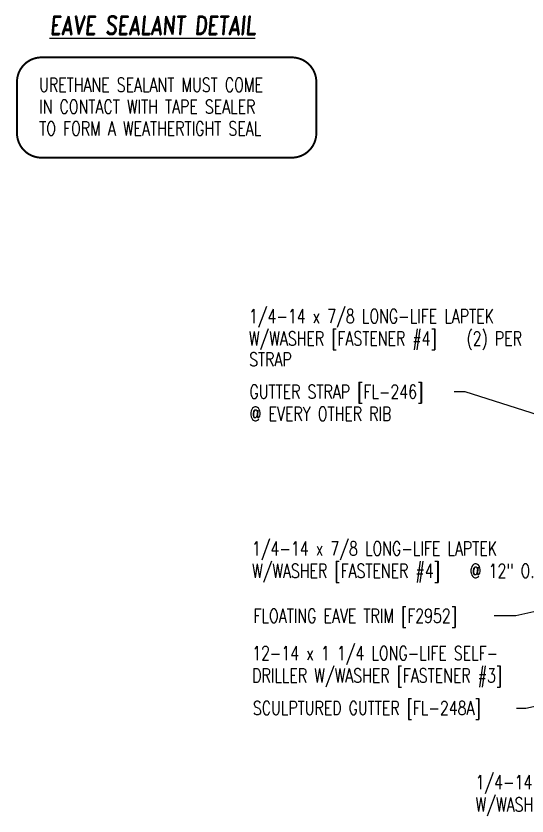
# Model space of a CAD drawing. Header units: inches. Extents: x 5.9 to 48.7, y 11.5 to 61.9.
# Drawn here: x 8.5 to 22.4, y 19.21 to 40.96 of the extents above; entities that cross this region are included whole.
import ezdxf

# ---------------------------------------------------------------- set-up
doc = ezdxf.new("R2010")
doc.units = ezdxf.units.IN
doc.header["$MEASUREMENT"] = 0
doc.layers.add('LABEL', color=6, linetype='Continuous')
doc.layers.add('TEXT', color=2, linetype='Continuous')
doc.styles.add('ROMAND', font='romand', dxfattribs={"height": 0.075})
doc.styles.add('TEXT', font='SIMPLEX', dxfattribs={"width": 0.75, "height": 6})
doc.styles.add('TEXT1', font='ROMANS.shx', dxfattribs={"width": 0.75, "height": 0.375})
doc.dimstyles.new('DETAIL$7', dxfattribs={"dimscale": 4, "dimtxt": 6, "dimasz": 0.125, "dimexe": 0.0625, "dimexo": 0.125, "dimgap": 0.0625, "dimtad": 1, "dimdec": 5, "dimzin": 3, "dimdsep": 46, "dimlunit": 4, "dimtxsty": 'TEXT', "dimblk": 'ARCHTICK', "dimcen": 0.0625, "dimclrd": 7, "dimclre": 7, "dimclrt": 2, "dimadec": 0, "dimazin": 0, "dimtfac": 0.666667, "dimtdec": 5, "dimtmove": 0, "dimatfit": 3, "dimfxl": 0, "dimfrac": 2, "dimtolj": 1, "dimtzin": 3, "dimarcsym": 0})

# ---------------------------------------------------------------- blocks, each defined once
blk = doc.blocks.new('FD-F4')
at = {"layer": 'TEXT', "style": 'TEXT1', "width": 0.75}
for s, p in [('1/4-14 x 7/8 LONG-LIFE LAPTEK', (0.0047, -0.0408)), ('W/WASHER [FASTENER #4]', (0.0047, -0.1926))]:
    blk.add_text(s, height=0.09375, dxfattribs=at).set_placement(p)
blk.add_attdef('(QUANTITY)', (1.4847, -0.1926), '', height=0.0938, dxfattribs=at)
at = {"layer": 'TEXT', "style": 'TEXT1', "flags": 1}
for tag, p in [('Color', (0.0624, -0.4349)), ('Calc', (0.0624, -0.4349)), ('Opt1', (0.0624, -0.4349)), ('Opt2', (0.0624, -0.4349)), ('Opt3', (0.0624, -0.4349)), ('Description', (0.0624, -0.4349)), ('Multiple', (0.0624, -0.4349)), ('Part', (0.0624, -0.4349)), ('Spare1', (0.0624, -0.6224)), ('Spare2', (0.0624, -0.6224)), ('Spare3', (0.0624, -0.6224)), ('Spare4', (0.0624, -0.6224)), ('Spare5', (0.0624, -0.6224)), ('Spare6', (0.0624, -0.6224)), ('Spare7', (0.0624, -0.6224)), ('Spare8', (0.0624, -0.6224)), ('Spare9', (0.0624, -0.6224)), ('Spare10', (0.0624, -0.6224))]:
    blk.add_attdef(tag, p, '', height=0.0938, dxfattribs=at)
blk = doc.blocks.new('dsc-FL-246')
at = {"layer": 'TEXT', "style": 'TEXT1', "width": 0.75}
for s, p in [('GUTTER STRAP [FL-246]', (0, 0)), ('@ EVERY OTHER RIB', (0, -0.6))]:
    blk.add_text(s, height=0.375, dxfattribs=at).set_placement(p)
at = {"layer": 'TEXT', "style": 'TEXT1', "flags": 1}
for tag, p in [('COLOR', (0, -1.2)), ('CALC', (0, -1.2)), ('OPT1', (0, -1.2)), ('OPT2', (0, -1.2)), ('OPT3', (0, -1.2)), ('GAGE', (0, -1.2)), ('SHPLN', (0, -1.2)), ('PART', (0, -1.2)), ('DESCRIPTION', (0, -1.2)), ('MULTIPLE', (0, -1.2)), ('SPARE1', (0, -1.8)), ('SPARE2', (0, -1.8)), ('SPARE3', (0, -1.8)), ('SPARE4', (0, -1.8)), ('SPARE5', (0, -1.8)), ('SPARE6', (0, -1.8)), ('SPARE7', (0, -1.8)), ('SPARE8', (0, -1.8)), ('SPARE9', (0, -1.8)), ('SPARE10', (0, -1.8))]:
    blk.add_attdef(tag, p, '', height=0.375, dxfattribs=at)
blk = doc.blocks.new('_ArchTick')
at = {"color": 0, "linetype": 'ByBlock', "const_width": 0.15}
blk.add_lwpolyline([(-0.5, -0.5), (0.5, 0.5)], dxfattribs=at)
blk = doc.blocks.new('seal_note_tape')
at = {"layer": 'TEXT', "color": 6, "const_width": 0.0533}
blk.add_lwpolyline([(0.027, 0.693), (0.027, 2.086, -0.414214), (0.693, 2.753), (7.503, 2.753, -0.414214), (8.169, 2.086), (8.169, 0.693, -0.414214), (7.503, 0.027), (0.693, 0.027, -0.414214)], format="xyb", close=True, dxfattribs=at)
at = {"layer": 'TEXT', "style": 'TEXT1', "width": 0.75}
for s, p in [('URETHANE SEALANT MUST COME', (0.63, 1.82)), ('IN CONTACT WITH TAPE SEALER', (0.63, 1.227)), ('TO FORM A WEATHERTIGHT SEAL', (0.63, 0.633))]:
    blk.add_text(s, height=0.375, dxfattribs=at).set_placement(p)
blk = doc.blocks.new('LAY-LAB')
at = {"layer": 'LABEL', "color": 6, "style": 'ROMAND', "oblique": 5, "width": 0.75}
blk.add_attdef('LAY-LAB', (0.017, 0.0362), '', height=0.1875, dxfattribs=at)
blk = doc.blocks.new('FD-F3')
at = {"layer": 'TEXT', "style": 'TEXT1', "width": 0.75}
for s, p in [('12-14 x 1 1/4 LONG-LIFE SELF-', (0.0047, -0.0408)), ('DRILLER W/WASHER [FASTENER #3]', (0.0047, -0.1926))]:
    blk.add_text(s, height=0.09375, dxfattribs=at).set_placement(p)
blk.add_attdef('(QUANTITY)', (0.0047, -0.3444), '', height=0.0938, dxfattribs=at)

msp = doc.modelspace()

# ---------------------------------------------------------------- block references
at = {"layer": 'LABEL', "xscale": 2.666666666666686, "yscale": 2.666666666666679, "zscale": 2.66666666666668}
msp.add_blockref('LAY-LAB', (9.3736, 40.36421), dxfattribs=at).add_auto_attribs({'LAY-LAB': '%%UEAVE SEALANT DETAIL'})
at = {"layer": 'TEXT'}
for name, p in [('seal_note_tape', (8.50184, 37.08195)), ('dsc-FL-246', (14.85325, 30.55605))]:
    msp.add_blockref(name, p, dxfattribs=at)
at = {"layer": 'TEXT', "xscale": 4, "yscale": 4, "zscale": 4}
for p, values in [((14.81603, 32.77393), {'(QUANTITY)': '(2) PER '}), ((14.90075, 26.45576), {'(QUANTITY)': '@ 12" O.C.'}), ((20.98303, 20.10194), {'(QUANTITY)': '@ 12" O.C.'})]:
    msp.add_blockref('FD-F4', p, dxfattribs=at).add_auto_attribs(values)
msp.add_blockref('FD-F3', (14.90683, 23.60957), dxfattribs=at)

# ---------------------------------------------------------------- texts
at = {"layer": 'TEXT', "style": 'TEXT1', "width": 0.75}
for s, p in [('STRAP', (14.8438, 31.43608)), ('FLOATING EAVE TRIM [F2952]', (14.96157, 24.46118)), ('SCULPTURED GUTTER [FL-248A]', (14.94588, 21.95603))]:
    msp.add_text(s, height=0.375, dxfattribs=at).set_placement(p)

# ---------------------------------------------------------------- leaders
for points in [[(24.47691, 29.54094), (20.7194, 30.74362), (20.4202, 30.74362)], [(30.44775, 26.56412), (22.09751, 24.64922), (21.51033, 24.64922)], [(25.09143, 22.70323), (22.37323, 22.13333), (22.11427, 22.13333)]]:
    msp.add_leader(points, dimstyle='DETAIL$7')

doc.saveas('drawing.dxf')
